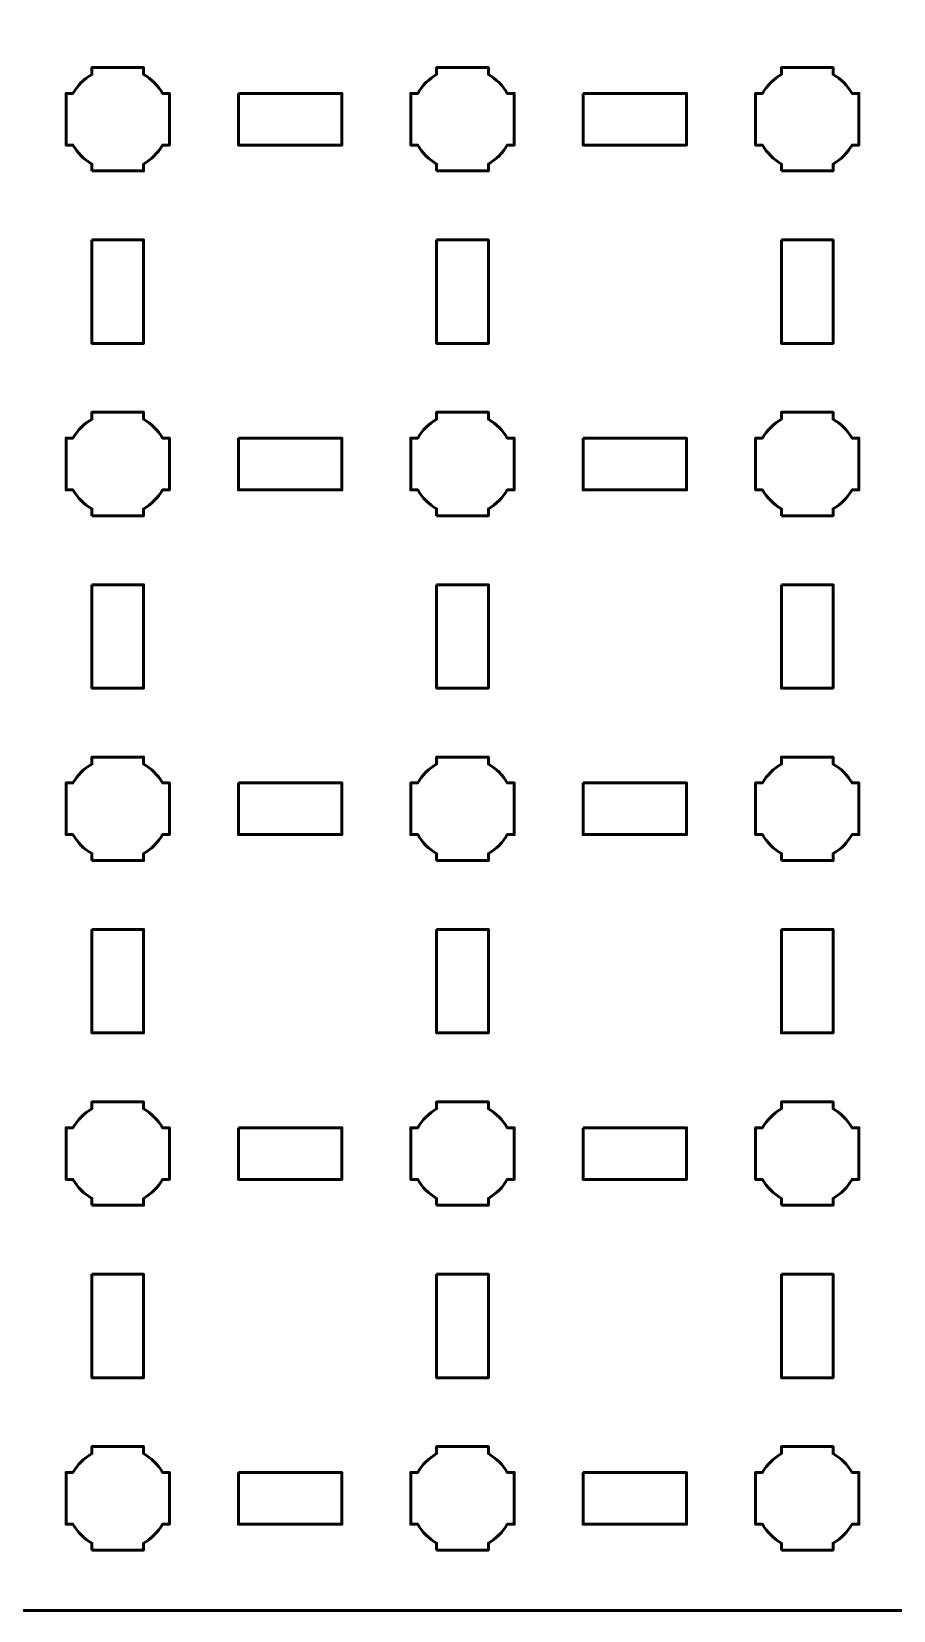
# Model space of a CAD drawing. Header units: centimetres. Extents: x -19.6 to 19.7, y -19.6 to 19.7.
# Drawn here: x -9.5 to -4.5, y -19.65 to -10.49 of the extents above; entities that cross this region are included whole.
import ezdxf

# ---------------------------------------------------------------- set-up
doc = ezdxf.new("R2010")
doc.units = ezdxf.units.CM
doc.header["$MEASUREMENT"] = 0
doc.layers.add('Layer 1', color=7, linetype='Continuous')

msp = doc.modelspace()

# ---------------------------------------------------------------- linework, layer by layer
at = {"layer": 'Layer 1', "lineweight": 53}
for points, knots in [([(-19.14991, 19.65001), (-19.14991, 19.65001), (19.15005, 19.65001), (19.15005, 19.65001), (19.15005, 19.65001), (19.42701, 19.65001), (19.65001, 19.42692), (19.65001, 19.14991), (19.65001, 19.14991), (19.65001, 19.14991), (19.65001, -19.15004), (19.65001, -19.15004), (19.65001, -19.15004), (19.65001, -19.42701), (19.42701, -19.65), (19.15005, -19.65), (19.15005, -19.65), (19.15005, -19.65), (-19.14991, -19.65), (-19.14991, -19.65), (-19.14991, -19.65), (-19.42691, -19.65), (-19.65, -19.42701), (-19.65, -19.15004), (-19.65, -19.15004), (-19.65, -19.15004), (-19.65, 19.14991), (-19.65, 19.14991), (-19.65, 19.14991), (-19.65, 19.42692), (-19.42691, 19.65001), (-19.14991, 19.65001)], [0, 0, 0, 0, 0.125, 0.125, 0.125, 0.125, 0.25, 0.25, 0.25, 0.25, 0.375, 0.375, 0.375, 0.375, 0.5, 0.5, 0.5, 0.5, 0.625, 0.625, 0.625, 0.625, 0.75, 0.75, 0.75, 0.75, 0.875, 0.875, 0.875, 0.875, 1, 1, 1, 1]), ([(-9.15003, -11.30003), (-9.15003, -11.30003), (-9.15003, -11.25978), (-9.15003, -11.25978), (-9.15003, -11.25978), (-9.1955, -11.23346), (-9.23343, -11.19543), (-9.25989, -11.14996), (-9.25989, -11.14996), (-9.25989, -11.14996), (-9.29996, -11.14996), (-9.29996, -11.14996), (-9.29996, -11.14996), (-9.29996, -11.14996), (-9.29996, -11.00003), (-9.29996, -11.00003), (-9.29996, -11.00003), (-9.29996, -11.00003), (-9.29996, -10.84995), (-9.29996, -10.84995), (-9.29996, -10.84995), (-9.29996, -10.84995), (-9.25989, -10.84995), (-9.25989, -10.84995), (-9.25989, -10.84995), (-9.23343, -10.80448), (-9.1955, -10.76645), (-9.15003, -10.74013), (-9.15003, -10.74013), (-9.15003, -10.74013), (-9.15003, -10.70002), (-9.15003, -10.70002), (-9.15003, -10.70002), (-9.15003, -10.70002), (-8.99996, -10.70002), (-8.99996, -10.70002), (-8.99996, -10.70002), (-8.99996, -10.70002), (-8.85003, -10.70002), (-8.85003, -10.70002), (-8.85003, -10.70002), (-8.85003, -10.70002), (-8.85003, -10.74013), (-8.85003, -10.74013), (-8.85003, -10.74013), (-8.80445, -10.76645), (-8.76653, -10.80448), (-8.74007, -10.84995), (-8.74007, -10.84995), (-8.74007, -10.84995), (-8.69999, -10.84995), (-8.69999, -10.84995), (-8.69999, -10.84995), (-8.69999, -10.84995), (-8.69999, -11.00003), (-8.69999, -11.00003), (-8.69999, -11.00003), (-8.69999, -11.00003), (-8.69999, -11.14996), (-8.69999, -11.14996), (-8.69999, -11.14996), (-8.69999, -11.14996), (-8.74007, -11.14996), (-8.74007, -11.14996), (-8.74007, -11.14996), (-8.76653, -11.19543), (-8.80445, -11.23346), (-8.85003, -11.25978), (-8.85003, -11.25978), (-8.85003, -11.25978), (-8.85003, -11.30003), (-8.85003, -11.30003), (-8.85003, -11.30003), (-8.85003, -11.30003), (-8.99996, -11.30003), (-8.99996, -11.30003), (-8.99996, -11.30003), (-8.99996, -11.30003), (-9.15003, -11.30003), (-9.15003, -11.30003)], [0, 0, 0, 0, 0.05, 0.05, 0.05, 0.05, 0.1, 0.1, 0.1, 0.1, 0.15, 0.15, 0.15, 0.15, 0.2, 0.2, 0.2, 0.2, 0.25, 0.25, 0.25, 0.25, 0.3, 0.3, 0.3, 0.3, 0.35, 0.35, 0.35, 0.35, 0.4, 0.4, 0.4, 0.4, 0.45, 0.45, 0.45, 0.45, 0.5, 0.5, 0.5, 0.5, 0.55, 0.55, 0.55, 0.55, 0.6, 0.6, 0.6, 0.6, 0.65, 0.65, 0.65, 0.65, 0.7, 0.7, 0.7, 0.7, 0.75, 0.75, 0.75, 0.75, 0.8, 0.8, 0.8, 0.8, 0.85, 0.85, 0.85, 0.85, 0.9, 0.9, 0.9, 0.9, 0.95, 0.95, 0.95, 0.95, 1, 1, 1, 1]), ([(-7.14996, -11.30003), (-7.14996, -11.30003), (-7.14996, -11.25978), (-7.14996, -11.25978), (-7.14996, -11.25978), (-7.19557, -11.23346), (-7.23346, -11.19543), (-7.25978, -11.14996), (-7.25978, -11.14996), (-7.25978, -11.14996), (-7.30003, -11.14996), (-7.30003, -11.14996), (-7.30003, -11.14996), (-7.30003, -11.14996), (-7.30003, -11.00003), (-7.30003, -11.00003), (-7.30003, -11.00003), (-7.30003, -11.00003), (-7.30003, -10.84995), (-7.30003, -10.84995), (-7.30003, -10.84995), (-7.30003, -10.84995), (-7.25978, -10.84995), (-7.25978, -10.84995), (-7.25978, -10.84995), (-7.23346, -10.80448), (-7.19557, -10.76645), (-7.14996, -10.74013), (-7.14996, -10.74013), (-7.14996, -10.74013), (-7.14996, -10.70002), (-7.14996, -10.70002), (-7.14996, -10.70002), (-7.14996, -10.70002), (-7.00003, -10.70002), (-7.00003, -10.70002), (-7.00003, -10.70002), (-7.00003, -10.70002), (-6.84996, -10.70002), (-6.84996, -10.70002), (-6.84996, -10.70002), (-6.84996, -10.70002), (-6.84996, -10.74013), (-6.84996, -10.74013), (-6.84996, -10.74013), (-6.80448, -10.76645), (-6.76645, -10.80448), (-6.74014, -10.84995), (-6.74014, -10.84995), (-6.74014, -10.84995), (-6.70003, -10.84995), (-6.70003, -10.84995), (-6.70003, -10.84995), (-6.70003, -10.84995), (-6.70003, -11.00003), (-6.70003, -11.00003), (-6.70003, -11.00003), (-6.70003, -11.00003), (-6.70003, -11.14996), (-6.70003, -11.14996), (-6.70003, -11.14996), (-6.70003, -11.14996), (-6.74014, -11.14996), (-6.74014, -11.14996), (-6.74014, -11.14996), (-6.76645, -11.19543), (-6.80448, -11.23346), (-6.84996, -11.25978), (-6.84996, -11.25978), (-6.84996, -11.25978), (-6.84996, -11.30003), (-6.84996, -11.30003), (-6.84996, -11.30003), (-6.84996, -11.30003), (-7.00003, -11.30003), (-7.00003, -11.30003), (-7.00003, -11.30003), (-7.00003, -11.30003), (-7.14996, -11.30003), (-7.14996, -11.30003)], [0, 0, 0, 0, 0.05, 0.05, 0.05, 0.05, 0.1, 0.1, 0.1, 0.1, 0.15, 0.15, 0.15, 0.15, 0.2, 0.2, 0.2, 0.2, 0.25, 0.25, 0.25, 0.25, 0.3, 0.3, 0.3, 0.3, 0.35, 0.35, 0.35, 0.35, 0.4, 0.4, 0.4, 0.4, 0.45, 0.45, 0.45, 0.45, 0.5, 0.5, 0.5, 0.5, 0.55, 0.55, 0.55, 0.55, 0.6, 0.6, 0.6, 0.6, 0.65, 0.65, 0.65, 0.65, 0.7, 0.7, 0.7, 0.7, 0.75, 0.75, 0.75, 0.75, 0.8, 0.8, 0.8, 0.8, 0.85, 0.85, 0.85, 0.85, 0.9, 0.9, 0.9, 0.9, 0.95, 0.95, 0.95, 0.95, 1, 1, 1, 1]), ([(-5.15003, -11.30003), (-5.15003, -11.30003), (-5.15003, -11.25978), (-5.15003, -11.25978), (-5.15003, -11.25978), (-5.1955, -11.23346), (-5.23353, -11.19543), (-5.25985, -11.14996), (-5.25985, -11.14996), (-5.25985, -11.14996), (-5.29996, -11.14996), (-5.29996, -11.14996), (-5.29996, -11.14996), (-5.29996, -11.14996), (-5.29996, -11.00003), (-5.29996, -11.00003), (-5.29996, -11.00003), (-5.29996, -11.00003), (-5.29996, -10.84995), (-5.29996, -10.84995), (-5.29996, -10.84995), (-5.29996, -10.84995), (-5.25985, -10.84995), (-5.25985, -10.84995), (-5.25985, -10.84995), (-5.23353, -10.80448), (-5.1955, -10.76645), (-5.15003, -10.74013), (-5.15003, -10.74013), (-5.15003, -10.74013), (-5.15003, -10.70002), (-5.15003, -10.70002), (-5.15003, -10.70002), (-5.15003, -10.70002), (-4.99995, -10.70002), (-4.99995, -10.70002), (-4.99995, -10.70002), (-4.99995, -10.70002), (-4.85002, -10.70002), (-4.85002, -10.70002), (-4.85002, -10.70002), (-4.85002, -10.70002), (-4.85002, -10.74013), (-4.85002, -10.74013), (-4.85002, -10.74013), (-4.80441, -10.76645), (-4.76652, -10.80448), (-4.74017, -10.84995), (-4.74017, -10.84995), (-4.74017, -10.84995), (-4.69995, -10.84995), (-4.69995, -10.84995), (-4.69995, -10.84995), (-4.69995, -10.84995), (-4.69995, -11.00003), (-4.69995, -11.00003), (-4.69995, -11.00003), (-4.69995, -11.00003), (-4.69995, -11.14996), (-4.69995, -11.14996), (-4.69995, -11.14996), (-4.69995, -11.14996), (-4.74017, -11.14996), (-4.74017, -11.14996), (-4.74017, -11.14996), (-4.76652, -11.19543), (-4.80441, -11.23346), (-4.85002, -11.25978), (-4.85002, -11.25978), (-4.85002, -11.25978), (-4.85002, -11.30003), (-4.85002, -11.30003), (-4.85002, -11.30003), (-4.85002, -11.30003), (-4.99995, -11.30003), (-4.99995, -11.30003), (-4.99995, -11.30003), (-4.99995, -11.30003), (-5.15003, -11.30003), (-5.15003, -11.30003)], [0, 0, 0, 0, 0.05, 0.05, 0.05, 0.05, 0.1, 0.1, 0.1, 0.1, 0.15, 0.15, 0.15, 0.15, 0.2, 0.2, 0.2, 0.2, 0.25, 0.25, 0.25, 0.25, 0.3, 0.3, 0.3, 0.3, 0.35, 0.35, 0.35, 0.35, 0.4, 0.4, 0.4, 0.4, 0.45, 0.45, 0.45, 0.45, 0.5, 0.5, 0.5, 0.5, 0.55, 0.55, 0.55, 0.55, 0.6, 0.6, 0.6, 0.6, 0.65, 0.65, 0.65, 0.65, 0.7, 0.7, 0.7, 0.7, 0.75, 0.75, 0.75, 0.75, 0.8, 0.8, 0.8, 0.8, 0.85, 0.85, 0.85, 0.85, 0.9, 0.9, 0.9, 0.9, 0.95, 0.95, 0.95, 0.95, 1, 1, 1, 1]), ([(-8.29994, -10.84995), (-8.29994, -10.84995), (-7.69994, -10.84995), (-7.69994, -10.84995), (-7.69994, -10.84995), (-7.69994, -10.84995), (-7.69994, -11.14996), (-7.69994, -11.14996), (-7.69994, -11.14996), (-7.69994, -11.14996), (-8.29994, -11.14996), (-8.29994, -11.14996), (-8.29994, -11.14996), (-8.29994, -11.14996), (-8.29994, -10.84995), (-8.29994, -10.84995)], [0, 0, 0, 0, 0.25, 0.25, 0.25, 0.25, 0.5, 0.5, 0.5, 0.5, 0.75, 0.75, 0.75, 0.75, 1, 1, 1, 1]), ([(-6.29997, -10.84995), (-6.29997, -10.84995), (-5.69997, -10.84995), (-5.69997, -10.84995), (-5.69997, -10.84995), (-5.69997, -10.84995), (-5.69997, -11.14996), (-5.69997, -11.14996), (-5.69997, -11.14996), (-5.69997, -11.14996), (-6.29997, -11.14996), (-6.29997, -11.14996), (-6.29997, -11.14996), (-6.29997, -11.14996), (-6.29997, -10.84995), (-6.29997, -10.84995)], [0, 0, 0, 0, 0.25, 0.25, 0.25, 0.25, 0.5, 0.5, 0.5, 0.5, 0.75, 0.75, 0.75, 0.75, 1, 1, 1, 1]), ([(-9.14989, -11.70008), (-9.14989, -11.70008), (-8.84989, -11.70008), (-8.84989, -11.70008), (-8.84989, -11.70008), (-8.84989, -11.70008), (-8.84989, -12.30008), (-8.84989, -12.30008), (-8.84989, -12.30008), (-8.84989, -12.30008), (-9.14989, -12.30008), (-9.14989, -12.30008), (-9.14989, -12.30008), (-9.14989, -12.30008), (-9.14989, -11.70008), (-9.14989, -11.70008)], [0, 0, 0, 0, 0.25, 0.25, 0.25, 0.25, 0.5, 0.5, 0.5, 0.5, 0.75, 0.75, 0.75, 0.75, 1, 1, 1, 1]), ([(-7.14996, -11.70008), (-7.14996, -11.70008), (-6.84996, -11.70008), (-6.84996, -11.70008), (-6.84996, -11.70008), (-6.84996, -11.70008), (-6.84996, -12.30008), (-6.84996, -12.30008), (-6.84996, -12.30008), (-6.84996, -12.30008), (-7.14996, -12.30008), (-7.14996, -12.30008), (-7.14996, -12.30008), (-7.14996, -12.30008), (-7.14996, -11.70008), (-7.14996, -11.70008)], [0, 0, 0, 0, 0.25, 0.25, 0.25, 0.25, 0.5, 0.5, 0.5, 0.5, 0.75, 0.75, 0.75, 0.75, 1, 1, 1, 1]), ([(-5.15003, -11.70008), (-5.15003, -11.70008), (-4.85002, -11.70008), (-4.85002, -11.70008), (-4.85002, -11.70008), (-4.85002, -11.70008), (-4.85002, -12.30008), (-4.85002, -12.30008), (-4.85002, -12.30008), (-4.85002, -12.30008), (-5.15003, -12.30008), (-5.15003, -12.30008), (-5.15003, -12.30008), (-5.15003, -12.30008), (-5.15003, -11.70008), (-5.15003, -11.70008)], [0, 0, 0, 0, 0.25, 0.25, 0.25, 0.25, 0.5, 0.5, 0.5, 0.5, 0.75, 0.75, 0.75, 0.75, 1, 1, 1, 1]), ([(-9.15003, -13.3), (-9.15003, -13.3), (-9.15003, -13.25989), (-9.15003, -13.25989), (-9.15003, -13.25989), (-9.1955, -13.23343), (-9.23343, -13.19554), (-9.25989, -13.14992), (-9.25989, -13.14992), (-9.25989, -13.14992), (-9.29996, -13.14992), (-9.29996, -13.14992), (-9.29996, -13.14992), (-9.29996, -13.14992), (-9.29996, -12.99999), (-9.29996, -12.99999), (-9.29996, -12.99999), (-9.29996, -12.99999), (-9.29996, -12.84992), (-9.29996, -12.84992), (-9.29996, -12.84992), (-9.29996, -12.84992), (-9.25989, -12.84992), (-9.25989, -12.84992), (-9.25989, -12.84992), (-9.23343, -12.80445), (-9.1955, -12.76642), (-9.15003, -12.74007), (-9.15003, -12.74007), (-9.15003, -12.74007), (-9.15003, -12.69999), (-9.15003, -12.69999), (-9.15003, -12.69999), (-9.15003, -12.69999), (-8.99996, -12.69999), (-8.99996, -12.69999), (-8.99996, -12.69999), (-8.99996, -12.69999), (-8.85003, -12.69999), (-8.85003, -12.69999), (-8.85003, -12.69999), (-8.85003, -12.69999), (-8.85003, -12.74007), (-8.85003, -12.74007), (-8.85003, -12.74007), (-8.80445, -12.76642), (-8.76653, -12.80445), (-8.74007, -12.84992), (-8.74007, -12.84992), (-8.74007, -12.84992), (-8.69999, -12.84992), (-8.69999, -12.84992), (-8.69999, -12.84992), (-8.69999, -12.84992), (-8.69999, -12.99999), (-8.69999, -12.99999), (-8.69999, -12.99999), (-8.69999, -12.99999), (-8.69999, -13.14992), (-8.69999, -13.14992), (-8.69999, -13.14992), (-8.69999, -13.14992), (-8.74007, -13.14992), (-8.74007, -13.14992), (-8.74007, -13.14992), (-8.76653, -13.19554), (-8.80445, -13.23343), (-8.85003, -13.25989), (-8.85003, -13.25989), (-8.85003, -13.25989), (-8.85003, -13.3), (-8.85003, -13.3), (-8.85003, -13.3), (-8.85003, -13.3), (-8.99996, -13.3), (-8.99996, -13.3), (-8.99996, -13.3), (-8.99996, -13.3), (-9.15003, -13.3), (-9.15003, -13.3)], [0, 0, 0, 0, 0.05, 0.05, 0.05, 0.05, 0.1, 0.1, 0.1, 0.1, 0.15, 0.15, 0.15, 0.15, 0.2, 0.2, 0.2, 0.2, 0.25, 0.25, 0.25, 0.25, 0.3, 0.3, 0.3, 0.3, 0.35, 0.35, 0.35, 0.35, 0.4, 0.4, 0.4, 0.4, 0.45, 0.45, 0.45, 0.45, 0.5, 0.5, 0.5, 0.5, 0.55, 0.55, 0.55, 0.55, 0.6, 0.6, 0.6, 0.6, 0.65, 0.65, 0.65, 0.65, 0.7, 0.7, 0.7, 0.7, 0.75, 0.75, 0.75, 0.75, 0.8, 0.8, 0.8, 0.8, 0.85, 0.85, 0.85, 0.85, 0.9, 0.9, 0.9, 0.9, 0.95, 0.95, 0.95, 0.95, 1, 1, 1, 1]), ([(-7.14996, -13.3), (-7.14996, -13.3), (-7.14996, -13.25989), (-7.14996, -13.25989), (-7.14996, -13.25989), (-7.19557, -13.23343), (-7.23346, -13.19554), (-7.25978, -13.14992), (-7.25978, -13.14992), (-7.25978, -13.14992), (-7.30003, -13.14992), (-7.30003, -13.14992), (-7.30003, -13.14992), (-7.30003, -13.14992), (-7.30003, -12.99999), (-7.30003, -12.99999), (-7.30003, -12.99999), (-7.30003, -12.99999), (-7.30003, -12.84992), (-7.30003, -12.84992), (-7.30003, -12.84992), (-7.30003, -12.84992), (-7.25978, -12.84992), (-7.25978, -12.84992), (-7.25978, -12.84992), (-7.23346, -12.80445), (-7.19557, -12.76642), (-7.14996, -12.74007), (-7.14996, -12.74007), (-7.14996, -12.74007), (-7.14996, -12.69999), (-7.14996, -12.69999), (-7.14996, -12.69999), (-7.14996, -12.69999), (-7.00003, -12.69999), (-7.00003, -12.69999), (-7.00003, -12.69999), (-7.00003, -12.69999), (-6.84996, -12.69999), (-6.84996, -12.69999), (-6.84996, -12.69999), (-6.84996, -12.69999), (-6.84996, -12.74007), (-6.84996, -12.74007), (-6.84996, -12.74007), (-6.80448, -12.76642), (-6.76645, -12.80445), (-6.74014, -12.84992), (-6.74014, -12.84992), (-6.74014, -12.84992), (-6.70003, -12.84992), (-6.70003, -12.84992), (-6.70003, -12.84992), (-6.70003, -12.84992), (-6.70003, -12.99999), (-6.70003, -12.99999), (-6.70003, -12.99999), (-6.70003, -12.99999), (-6.70003, -13.14992), (-6.70003, -13.14992), (-6.70003, -13.14992), (-6.70003, -13.14992), (-6.74014, -13.14992), (-6.74014, -13.14992), (-6.74014, -13.14992), (-6.76645, -13.19554), (-6.80448, -13.23343), (-6.84996, -13.25989), (-6.84996, -13.25989), (-6.84996, -13.25989), (-6.84996, -13.3), (-6.84996, -13.3), (-6.84996, -13.3), (-6.84996, -13.3), (-7.00003, -13.3), (-7.00003, -13.3), (-7.00003, -13.3), (-7.00003, -13.3), (-7.14996, -13.3), (-7.14996, -13.3)], [0, 0, 0, 0, 0.05, 0.05, 0.05, 0.05, 0.1, 0.1, 0.1, 0.1, 0.15, 0.15, 0.15, 0.15, 0.2, 0.2, 0.2, 0.2, 0.25, 0.25, 0.25, 0.25, 0.3, 0.3, 0.3, 0.3, 0.35, 0.35, 0.35, 0.35, 0.4, 0.4, 0.4, 0.4, 0.45, 0.45, 0.45, 0.45, 0.5, 0.5, 0.5, 0.5, 0.55, 0.55, 0.55, 0.55, 0.6, 0.6, 0.6, 0.6, 0.65, 0.65, 0.65, 0.65, 0.7, 0.7, 0.7, 0.7, 0.75, 0.75, 0.75, 0.75, 0.8, 0.8, 0.8, 0.8, 0.85, 0.85, 0.85, 0.85, 0.9, 0.9, 0.9, 0.9, 0.95, 0.95, 0.95, 0.95, 1, 1, 1, 1]), ([(-5.15003, -13.3), (-5.15003, -13.3), (-5.15003, -13.25989), (-5.15003, -13.25989), (-5.15003, -13.25989), (-5.1955, -13.23343), (-5.23353, -13.19554), (-5.25985, -13.14992), (-5.25985, -13.14992), (-5.25985, -13.14992), (-5.29996, -13.14992), (-5.29996, -13.14992), (-5.29996, -13.14992), (-5.29996, -13.14992), (-5.29996, -12.99999), (-5.29996, -12.99999), (-5.29996, -12.99999), (-5.29996, -12.99999), (-5.29996, -12.84992), (-5.29996, -12.84992), (-5.29996, -12.84992), (-5.29996, -12.84992), (-5.25985, -12.84992), (-5.25985, -12.84992), (-5.25985, -12.84992), (-5.23353, -12.80445), (-5.1955, -12.76642), (-5.15003, -12.74007), (-5.15003, -12.74007), (-5.15003, -12.74007), (-5.15003, -12.69999), (-5.15003, -12.69999), (-5.15003, -12.69999), (-5.15003, -12.69999), (-4.99995, -12.69999), (-4.99995, -12.69999), (-4.99995, -12.69999), (-4.99995, -12.69999), (-4.85002, -12.69999), (-4.85002, -12.69999), (-4.85002, -12.69999), (-4.85002, -12.69999), (-4.85002, -12.74007), (-4.85002, -12.74007), (-4.85002, -12.74007), (-4.80441, -12.76642), (-4.76652, -12.80445), (-4.74017, -12.84992), (-4.74017, -12.84992), (-4.74017, -12.84992), (-4.69995, -12.84992), (-4.69995, -12.84992), (-4.69995, -12.84992), (-4.69995, -12.84992), (-4.69995, -12.99999), (-4.69995, -12.99999), (-4.69995, -12.99999), (-4.69995, -12.99999), (-4.69995, -13.14992), (-4.69995, -13.14992), (-4.69995, -13.14992), (-4.69995, -13.14992), (-4.74017, -13.14992), (-4.74017, -13.14992), (-4.74017, -13.14992), (-4.76652, -13.19554), (-4.80441, -13.23343), (-4.85002, -13.25989), (-4.85002, -13.25989), (-4.85002, -13.25989), (-4.85002, -13.3), (-4.85002, -13.3), (-4.85002, -13.3), (-4.85002, -13.3), (-4.99995, -13.3), (-4.99995, -13.3), (-4.99995, -13.3), (-4.99995, -13.3), (-5.15003, -13.3), (-5.15003, -13.3)], [0, 0, 0, 0, 0.05, 0.05, 0.05, 0.05, 0.1, 0.1, 0.1, 0.1, 0.15, 0.15, 0.15, 0.15, 0.2, 0.2, 0.2, 0.2, 0.25, 0.25, 0.25, 0.25, 0.3, 0.3, 0.3, 0.3, 0.35, 0.35, 0.35, 0.35, 0.4, 0.4, 0.4, 0.4, 0.45, 0.45, 0.45, 0.45, 0.5, 0.5, 0.5, 0.5, 0.55, 0.55, 0.55, 0.55, 0.6, 0.6, 0.6, 0.6, 0.65, 0.65, 0.65, 0.65, 0.7, 0.7, 0.7, 0.7, 0.75, 0.75, 0.75, 0.75, 0.8, 0.8, 0.8, 0.8, 0.85, 0.85, 0.85, 0.85, 0.9, 0.9, 0.9, 0.9, 0.95, 0.95, 0.95, 0.95, 1, 1, 1, 1]), ([(-8.29994, -12.85006), (-8.29994, -12.85006), (-7.69994, -12.85006), (-7.69994, -12.85006), (-7.69994, -12.85006), (-7.69994, -12.85006), (-7.69994, -13.15007), (-7.69994, -13.15007), (-7.69994, -13.15007), (-7.69994, -13.15007), (-8.29994, -13.15007), (-8.29994, -13.15007), (-8.29994, -13.15007), (-8.29994, -13.15007), (-8.29994, -12.85006), (-8.29994, -12.85006)], [0, 0, 0, 0, 0.25, 0.25, 0.25, 0.25, 0.5, 0.5, 0.5, 0.5, 0.75, 0.75, 0.75, 0.75, 1, 1, 1, 1]), ([(-6.29997, -12.85006), (-6.29997, -12.85006), (-5.69997, -12.85006), (-5.69997, -12.85006), (-5.69997, -12.85006), (-5.69997, -12.85006), (-5.69997, -13.15007), (-5.69997, -13.15007), (-5.69997, -13.15007), (-5.69997, -13.15007), (-6.29997, -13.15007), (-6.29997, -13.15007), (-6.29997, -13.15007), (-6.29997, -13.15007), (-6.29997, -12.85006), (-6.29997, -12.85006)], [0, 0, 0, 0, 0.25, 0.25, 0.25, 0.25, 0.5, 0.5, 0.5, 0.5, 0.75, 0.75, 0.75, 0.75, 1, 1, 1, 1]), ([(-9.14989, -13.70001), (-9.14989, -13.70001), (-8.84989, -13.70001), (-8.84989, -13.70001), (-8.84989, -13.70001), (-8.84989, -13.70001), (-8.84989, -14.30002), (-8.84989, -14.30002), (-8.84989, -14.30002), (-8.84989, -14.30002), (-9.14989, -14.30002), (-9.14989, -14.30002), (-9.14989, -14.30002), (-9.14989, -14.30002), (-9.14989, -13.70001), (-9.14989, -13.70001)], [0, 0, 0, 0, 0.25, 0.25, 0.25, 0.25, 0.5, 0.5, 0.5, 0.5, 0.75, 0.75, 0.75, 0.75, 1, 1, 1, 1]), ([(-7.14996, -13.70001), (-7.14996, -13.70001), (-6.84996, -13.70001), (-6.84996, -13.70001), (-6.84996, -13.70001), (-6.84996, -13.70001), (-6.84996, -14.30002), (-6.84996, -14.30002), (-6.84996, -14.30002), (-6.84996, -14.30002), (-7.14996, -14.30002), (-7.14996, -14.30002), (-7.14996, -14.30002), (-7.14996, -14.30002), (-7.14996, -13.70001), (-7.14996, -13.70001)], [0, 0, 0, 0, 0.25, 0.25, 0.25, 0.25, 0.5, 0.5, 0.5, 0.5, 0.75, 0.75, 0.75, 0.75, 1, 1, 1, 1]), ([(-5.15003, -13.70001), (-5.15003, -13.70001), (-4.85002, -13.70001), (-4.85002, -13.70001), (-4.85002, -13.70001), (-4.85002, -13.70001), (-4.85002, -14.30002), (-4.85002, -14.30002), (-4.85002, -14.30002), (-4.85002, -14.30002), (-5.15003, -14.30002), (-5.15003, -14.30002), (-5.15003, -14.30002), (-5.15003, -14.30002), (-5.15003, -13.70001), (-5.15003, -13.70001)], [0, 0, 0, 0, 0.25, 0.25, 0.25, 0.25, 0.5, 0.5, 0.5, 0.5, 0.75, 0.75, 0.75, 0.75, 1, 1, 1, 1]), ([(-9.15003, -15.29993), (-9.15003, -15.29993), (-9.15003, -15.25982), (-9.15003, -15.25982), (-9.15003, -15.25982), (-9.1955, -15.2335), (-9.23343, -15.19547), (-9.25989, -15.15), (-9.25989, -15.15), (-9.25989, -15.15), (-9.29996, -15.15), (-9.29996, -15.15), (-9.29996, -15.15), (-9.29996, -15.15), (-9.29996, -14.99993), (-9.29996, -14.99993), (-9.29996, -14.99993), (-9.29996, -14.99993), (-9.29996, -14.85), (-9.29996, -14.85), (-9.29996, -14.85), (-9.29996, -14.85), (-9.25989, -14.85), (-9.25989, -14.85), (-9.25989, -14.85), (-9.23343, -14.80438), (-9.1955, -14.76649), (-9.15003, -14.74018), (-9.15003, -14.74018), (-9.15003, -14.74018), (-9.15003, -14.69992), (-9.15003, -14.69992), (-9.15003, -14.69992), (-9.15003, -14.69992), (-8.99996, -14.69992), (-8.99996, -14.69992), (-8.99996, -14.69992), (-8.99996, -14.69992), (-8.85003, -14.69992), (-8.85003, -14.69992), (-8.85003, -14.69992), (-8.85003, -14.69992), (-8.85003, -14.74018), (-8.85003, -14.74018), (-8.85003, -14.74018), (-8.80445, -14.76649), (-8.76653, -14.80438), (-8.74007, -14.85), (-8.74007, -14.85), (-8.74007, -14.85), (-8.69999, -14.85), (-8.69999, -14.85), (-8.69999, -14.85), (-8.69999, -14.85), (-8.69999, -14.99993), (-8.69999, -14.99993), (-8.69999, -14.99993), (-8.69999, -14.99993), (-8.69999, -15.15), (-8.69999, -15.15), (-8.69999, -15.15), (-8.69999, -15.15), (-8.74007, -15.15), (-8.74007, -15.15), (-8.74007, -15.15), (-8.76653, -15.19547), (-8.80445, -15.2335), (-8.85003, -15.25982), (-8.85003, -15.25982), (-8.85003, -15.25982), (-8.85003, -15.29993), (-8.85003, -15.29993), (-8.85003, -15.29993), (-8.85003, -15.29993), (-8.99996, -15.29993), (-8.99996, -15.29993), (-8.99996, -15.29993), (-8.99996, -15.29993), (-9.15003, -15.29993), (-9.15003, -15.29993)], [0, 0, 0, 0, 0.05, 0.05, 0.05, 0.05, 0.1, 0.1, 0.1, 0.1, 0.15, 0.15, 0.15, 0.15, 0.2, 0.2, 0.2, 0.2, 0.25, 0.25, 0.25, 0.25, 0.3, 0.3, 0.3, 0.3, 0.35, 0.35, 0.35, 0.35, 0.4, 0.4, 0.4, 0.4, 0.45, 0.45, 0.45, 0.45, 0.5, 0.5, 0.5, 0.5, 0.55, 0.55, 0.55, 0.55, 0.6, 0.6, 0.6, 0.6, 0.65, 0.65, 0.65, 0.65, 0.7, 0.7, 0.7, 0.7, 0.75, 0.75, 0.75, 0.75, 0.8, 0.8, 0.8, 0.8, 0.85, 0.85, 0.85, 0.85, 0.9, 0.9, 0.9, 0.9, 0.95, 0.95, 0.95, 0.95, 1, 1, 1, 1]), ([(-7.14996, -15.29993), (-7.14996, -15.29993), (-7.14996, -15.25982), (-7.14996, -15.25982), (-7.14996, -15.25982), (-7.19557, -15.2335), (-7.23346, -15.19547), (-7.25978, -15.15), (-7.25978, -15.15), (-7.25978, -15.15), (-7.30003, -15.15), (-7.30003, -15.15), (-7.30003, -15.15), (-7.30003, -15.15), (-7.30003, -14.99993), (-7.30003, -14.99993), (-7.30003, -14.99993), (-7.30003, -14.99993), (-7.30003, -14.85), (-7.30003, -14.85), (-7.30003, -14.85), (-7.30003, -14.85), (-7.25978, -14.85), (-7.25978, -14.85), (-7.25978, -14.85), (-7.23346, -14.80438), (-7.19557, -14.76649), (-7.14996, -14.74018), (-7.14996, -14.74018), (-7.14996, -14.74018), (-7.14996, -14.69992), (-7.14996, -14.69992), (-7.14996, -14.69992), (-7.14996, -14.69992), (-7.00003, -14.69992), (-7.00003, -14.69992), (-7.00003, -14.69992), (-7.00003, -14.69992), (-6.84996, -14.69992), (-6.84996, -14.69992), (-6.84996, -14.69992), (-6.84996, -14.69992), (-6.84996, -14.74018), (-6.84996, -14.74018), (-6.84996, -14.74018), (-6.80448, -14.76649), (-6.76645, -14.80438), (-6.74014, -14.85), (-6.74014, -14.85), (-6.74014, -14.85), (-6.70003, -14.85), (-6.70003, -14.85), (-6.70003, -14.85), (-6.70003, -14.85), (-6.70003, -14.99993), (-6.70003, -14.99993), (-6.70003, -14.99993), (-6.70003, -14.99993), (-6.70003, -15.15), (-6.70003, -15.15), (-6.70003, -15.15), (-6.70003, -15.15), (-6.74014, -15.15), (-6.74014, -15.15), (-6.74014, -15.15), (-6.76645, -15.19547), (-6.80448, -15.2335), (-6.84996, -15.25982), (-6.84996, -15.25982), (-6.84996, -15.25982), (-6.84996, -15.29993), (-6.84996, -15.29993), (-6.84996, -15.29993), (-6.84996, -15.29993), (-7.00003, -15.29993), (-7.00003, -15.29993), (-7.00003, -15.29993), (-7.00003, -15.29993), (-7.14996, -15.29993), (-7.14996, -15.29993)], [0, 0, 0, 0, 0.05, 0.05, 0.05, 0.05, 0.1, 0.1, 0.1, 0.1, 0.15, 0.15, 0.15, 0.15, 0.2, 0.2, 0.2, 0.2, 0.25, 0.25, 0.25, 0.25, 0.3, 0.3, 0.3, 0.3, 0.35, 0.35, 0.35, 0.35, 0.4, 0.4, 0.4, 0.4, 0.45, 0.45, 0.45, 0.45, 0.5, 0.5, 0.5, 0.5, 0.55, 0.55, 0.55, 0.55, 0.6, 0.6, 0.6, 0.6, 0.65, 0.65, 0.65, 0.65, 0.7, 0.7, 0.7, 0.7, 0.75, 0.75, 0.75, 0.75, 0.8, 0.8, 0.8, 0.8, 0.85, 0.85, 0.85, 0.85, 0.9, 0.9, 0.9, 0.9, 0.95, 0.95, 0.95, 0.95, 1, 1, 1, 1]), ([(-5.15003, -15.29993), (-5.15003, -15.29993), (-5.15003, -15.25982), (-5.15003, -15.25982), (-5.15003, -15.25982), (-5.1955, -15.2335), (-5.23353, -15.19547), (-5.25985, -15.15), (-5.25985, -15.15), (-5.25985, -15.15), (-5.29996, -15.15), (-5.29996, -15.15), (-5.29996, -15.15), (-5.29996, -15.15), (-5.29996, -14.99993), (-5.29996, -14.99993), (-5.29996, -14.99993), (-5.29996, -14.99993), (-5.29996, -14.85), (-5.29996, -14.85), (-5.29996, -14.85), (-5.29996, -14.85), (-5.25985, -14.85), (-5.25985, -14.85), (-5.25985, -14.85), (-5.23353, -14.80438), (-5.1955, -14.76649), (-5.15003, -14.74018), (-5.15003, -14.74018), (-5.15003, -14.74018), (-5.15003, -14.69992), (-5.15003, -14.69992), (-5.15003, -14.69992), (-5.15003, -14.69992), (-4.99995, -14.69992), (-4.99995, -14.69992), (-4.99995, -14.69992), (-4.99995, -14.69992), (-4.85002, -14.69992), (-4.85002, -14.69992), (-4.85002, -14.69992), (-4.85002, -14.69992), (-4.85002, -14.74018), (-4.85002, -14.74018), (-4.85002, -14.74018), (-4.80441, -14.76649), (-4.76652, -14.80438), (-4.74017, -14.85), (-4.74017, -14.85), (-4.74017, -14.85), (-4.69995, -14.85), (-4.69995, -14.85), (-4.69995, -14.85), (-4.69995, -14.85), (-4.69995, -14.99993), (-4.69995, -14.99993), (-4.69995, -14.99993), (-4.69995, -14.99993), (-4.69995, -15.15), (-4.69995, -15.15), (-4.69995, -15.15), (-4.69995, -15.15), (-4.74017, -15.15), (-4.74017, -15.15), (-4.74017, -15.15), (-4.76652, -15.19547), (-4.80441, -15.2335), (-4.85002, -15.25982), (-4.85002, -15.25982), (-4.85002, -15.25982), (-4.85002, -15.29993), (-4.85002, -15.29993), (-4.85002, -15.29993), (-4.85002, -15.29993), (-4.99995, -15.29993), (-4.99995, -15.29993), (-4.99995, -15.29993), (-4.99995, -15.29993), (-5.15003, -15.29993), (-5.15003, -15.29993)], [0, 0, 0, 0, 0.05, 0.05, 0.05, 0.05, 0.1, 0.1, 0.1, 0.1, 0.15, 0.15, 0.15, 0.15, 0.2, 0.2, 0.2, 0.2, 0.25, 0.25, 0.25, 0.25, 0.3, 0.3, 0.3, 0.3, 0.35, 0.35, 0.35, 0.35, 0.4, 0.4, 0.4, 0.4, 0.45, 0.45, 0.45, 0.45, 0.5, 0.5, 0.5, 0.5, 0.55, 0.55, 0.55, 0.55, 0.6, 0.6, 0.6, 0.6, 0.65, 0.65, 0.65, 0.65, 0.7, 0.7, 0.7, 0.7, 0.75, 0.75, 0.75, 0.75, 0.8, 0.8, 0.8, 0.8, 0.85, 0.85, 0.85, 0.85, 0.9, 0.9, 0.9, 0.9, 0.95, 0.95, 0.95, 0.95, 1, 1, 1, 1]), ([(-8.29994, -14.85), (-8.29994, -14.85), (-7.69994, -14.85), (-7.69994, -14.85), (-7.69994, -14.85), (-7.69994, -14.85), (-7.69994, -15.15), (-7.69994, -15.15), (-7.69994, -15.15), (-7.69994, -15.15), (-8.29994, -15.15), (-8.29994, -15.15), (-8.29994, -15.15), (-8.29994, -15.15), (-8.29994, -14.85), (-8.29994, -14.85)], [0, 0, 0, 0, 0.25, 0.25, 0.25, 0.25, 0.5, 0.5, 0.5, 0.5, 0.75, 0.75, 0.75, 0.75, 1, 1, 1, 1]), ([(-6.29997, -14.85), (-6.29997, -14.85), (-5.69997, -14.85), (-5.69997, -14.85), (-5.69997, -14.85), (-5.69997, -14.85), (-5.69997, -15.15), (-5.69997, -15.15), (-5.69997, -15.15), (-5.69997, -15.15), (-6.29997, -15.15), (-6.29997, -15.15), (-6.29997, -15.15), (-6.29997, -15.15), (-6.29997, -14.85), (-6.29997, -14.85)], [0, 0, 0, 0, 0.25, 0.25, 0.25, 0.25, 0.5, 0.5, 0.5, 0.5, 0.75, 0.75, 0.75, 0.75, 1, 1, 1, 1]), ([(-9.14989, -15.69998), (-9.14989, -15.69998), (-8.84989, -15.69998), (-8.84989, -15.69998), (-8.84989, -15.69998), (-8.84989, -15.69998), (-8.84989, -16.29998), (-8.84989, -16.29998), (-8.84989, -16.29998), (-8.84989, -16.29998), (-9.14989, -16.29998), (-9.14989, -16.29998), (-9.14989, -16.29998), (-9.14989, -16.29998), (-9.14989, -15.69998), (-9.14989, -15.69998)], [0, 0, 0, 0, 0.25, 0.25, 0.25, 0.25, 0.5, 0.5, 0.5, 0.5, 0.75, 0.75, 0.75, 0.75, 1, 1, 1, 1]), ([(-7.14996, -15.69998), (-7.14996, -15.69998), (-6.84996, -15.69998), (-6.84996, -15.69998), (-6.84996, -15.69998), (-6.84996, -15.69998), (-6.84996, -16.29998), (-6.84996, -16.29998), (-6.84996, -16.29998), (-6.84996, -16.29998), (-7.14996, -16.29998), (-7.14996, -16.29998), (-7.14996, -16.29998), (-7.14996, -16.29998), (-7.14996, -15.69998), (-7.14996, -15.69998)], [0, 0, 0, 0, 0.25, 0.25, 0.25, 0.25, 0.5, 0.5, 0.5, 0.5, 0.75, 0.75, 0.75, 0.75, 1, 1, 1, 1]), ([(-5.15003, -15.69998), (-5.15003, -15.69998), (-4.85002, -15.69998), (-4.85002, -15.69998), (-4.85002, -15.69998), (-4.85002, -15.69998), (-4.85002, -16.29998), (-4.85002, -16.29998), (-4.85002, -16.29998), (-4.85002, -16.29998), (-5.15003, -16.29998), (-5.15003, -16.29998), (-5.15003, -16.29998), (-5.15003, -16.29998), (-5.15003, -15.69998), (-5.15003, -15.69998)], [0, 0, 0, 0, 0.25, 0.25, 0.25, 0.25, 0.5, 0.5, 0.5, 0.5, 0.75, 0.75, 0.75, 0.75, 1, 1, 1, 1]), ([(-9.15003, -17.3), (-9.15003, -17.3), (-9.15003, -17.25979), (-9.15003, -17.25979), (-9.15003, -17.25979), (-9.1955, -17.23347), (-9.23343, -17.19554), (-9.25989, -17.14993), (-9.25989, -17.14993), (-9.25989, -17.14993), (-9.29996, -17.14993), (-9.29996, -17.14993), (-9.29996, -17.14993), (-9.29996, -17.14993), (-9.29996, -17), (-9.29996, -17), (-9.29996, -17), (-9.29996, -17), (-9.29996, -16.84993), (-9.29996, -16.84993), (-9.29996, -16.84993), (-9.29996, -16.84993), (-9.25989, -16.84993), (-9.25989, -16.84993), (-9.25989, -16.84993), (-9.23343, -16.80446), (-9.1955, -16.76643), (-9.15003, -16.74011), (-9.15003, -16.74011), (-9.15003, -16.74011), (-9.15003, -16.7), (-9.15003, -16.7), (-9.15003, -16.7), (-9.15003, -16.7), (-8.99996, -16.7), (-8.99996, -16.7), (-8.99996, -16.7), (-8.99996, -16.7), (-8.85003, -16.7), (-8.85003, -16.7), (-8.85003, -16.7), (-8.85003, -16.7), (-8.85003, -16.74011), (-8.85003, -16.74011), (-8.85003, -16.74011), (-8.80445, -16.76643), (-8.76653, -16.80446), (-8.74007, -16.84993), (-8.74007, -16.84993), (-8.74007, -16.84993), (-8.69999, -16.84993), (-8.69999, -16.84993), (-8.69999, -16.84993), (-8.69999, -16.84993), (-8.69999, -17), (-8.69999, -17), (-8.69999, -17), (-8.69999, -17), (-8.69999, -17.14993), (-8.69999, -17.14993), (-8.69999, -17.14993), (-8.69999, -17.14993), (-8.74007, -17.14993), (-8.74007, -17.14993), (-8.74007, -17.14993), (-8.76653, -17.19554), (-8.80445, -17.23347), (-8.85003, -17.25979), (-8.85003, -17.25979), (-8.85003, -17.25979), (-8.85003, -17.3), (-8.85003, -17.3), (-8.85003, -17.3), (-8.85003, -17.3), (-8.99996, -17.3), (-8.99996, -17.3), (-8.99996, -17.3), (-8.99996, -17.3), (-9.15003, -17.3), (-9.15003, -17.3)], [0, 0, 0, 0, 0.05, 0.05, 0.05, 0.05, 0.1, 0.1, 0.1, 0.1, 0.15, 0.15, 0.15, 0.15, 0.2, 0.2, 0.2, 0.2, 0.25, 0.25, 0.25, 0.25, 0.3, 0.3, 0.3, 0.3, 0.35, 0.35, 0.35, 0.35, 0.4, 0.4, 0.4, 0.4, 0.45, 0.45, 0.45, 0.45, 0.5, 0.5, 0.5, 0.5, 0.55, 0.55, 0.55, 0.55, 0.6, 0.6, 0.6, 0.6, 0.65, 0.65, 0.65, 0.65, 0.7, 0.7, 0.7, 0.7, 0.75, 0.75, 0.75, 0.75, 0.8, 0.8, 0.8, 0.8, 0.85, 0.85, 0.85, 0.85, 0.9, 0.9, 0.9, 0.9, 0.95, 0.95, 0.95, 0.95, 1, 1, 1, 1]), ([(-7.14996, -17.3), (-7.14996, -17.3), (-7.14996, -17.25979), (-7.14996, -17.25979), (-7.14996, -17.25979), (-7.19557, -17.23347), (-7.23346, -17.19554), (-7.25978, -17.14993), (-7.25978, -17.14993), (-7.25978, -17.14993), (-7.30003, -17.14993), (-7.30003, -17.14993), (-7.30003, -17.14993), (-7.30003, -17.14993), (-7.30003, -17), (-7.30003, -17), (-7.30003, -17), (-7.30003, -17), (-7.30003, -16.84993), (-7.30003, -16.84993), (-7.30003, -16.84993), (-7.30003, -16.84993), (-7.25978, -16.84993), (-7.25978, -16.84993), (-7.25978, -16.84993), (-7.23346, -16.80446), (-7.19557, -16.76643), (-7.14996, -16.74011), (-7.14996, -16.74011), (-7.14996, -16.74011), (-7.14996, -16.7), (-7.14996, -16.7), (-7.14996, -16.7), (-7.14996, -16.7), (-7.00003, -16.7), (-7.00003, -16.7), (-7.00003, -16.7), (-7.00003, -16.7), (-6.84996, -16.7), (-6.84996, -16.7), (-6.84996, -16.7), (-6.84996, -16.7), (-6.84996, -16.74011), (-6.84996, -16.74011), (-6.84996, -16.74011), (-6.80448, -16.76643), (-6.76645, -16.80446), (-6.74014, -16.84993), (-6.74014, -16.84993), (-6.74014, -16.84993), (-6.70003, -16.84993), (-6.70003, -16.84993), (-6.70003, -16.84993), (-6.70003, -16.84993), (-6.70003, -17), (-6.70003, -17), (-6.70003, -17), (-6.70003, -17), (-6.70003, -17.14993), (-6.70003, -17.14993), (-6.70003, -17.14993), (-6.70003, -17.14993), (-6.74014, -17.14993), (-6.74014, -17.14993), (-6.74014, -17.14993), (-6.76645, -17.19554), (-6.80448, -17.23347), (-6.84996, -17.25979), (-6.84996, -17.25979), (-6.84996, -17.25979), (-6.84996, -17.3), (-6.84996, -17.3), (-6.84996, -17.3), (-6.84996, -17.3), (-7.00003, -17.3), (-7.00003, -17.3), (-7.00003, -17.3), (-7.00003, -17.3), (-7.14996, -17.3), (-7.14996, -17.3)], [0, 0, 0, 0, 0.05, 0.05, 0.05, 0.05, 0.1, 0.1, 0.1, 0.1, 0.15, 0.15, 0.15, 0.15, 0.2, 0.2, 0.2, 0.2, 0.25, 0.25, 0.25, 0.25, 0.3, 0.3, 0.3, 0.3, 0.35, 0.35, 0.35, 0.35, 0.4, 0.4, 0.4, 0.4, 0.45, 0.45, 0.45, 0.45, 0.5, 0.5, 0.5, 0.5, 0.55, 0.55, 0.55, 0.55, 0.6, 0.6, 0.6, 0.6, 0.65, 0.65, 0.65, 0.65, 0.7, 0.7, 0.7, 0.7, 0.75, 0.75, 0.75, 0.75, 0.8, 0.8, 0.8, 0.8, 0.85, 0.85, 0.85, 0.85, 0.9, 0.9, 0.9, 0.9, 0.95, 0.95, 0.95, 0.95, 1, 1, 1, 1]), ([(-5.15003, -17.3), (-5.15003, -17.3), (-5.15003, -17.25979), (-5.15003, -17.25979), (-5.15003, -17.25979), (-5.1955, -17.23347), (-5.23353, -17.19554), (-5.25985, -17.14993), (-5.25985, -17.14993), (-5.25985, -17.14993), (-5.29996, -17.14993), (-5.29996, -17.14993), (-5.29996, -17.14993), (-5.29996, -17.14993), (-5.29996, -17), (-5.29996, -17), (-5.29996, -17), (-5.29996, -17), (-5.29996, -16.84993), (-5.29996, -16.84993), (-5.29996, -16.84993), (-5.29996, -16.84993), (-5.25985, -16.84993), (-5.25985, -16.84993), (-5.25985, -16.84993), (-5.23353, -16.80446), (-5.1955, -16.76643), (-5.15003, -16.74011), (-5.15003, -16.74011), (-5.15003, -16.74011), (-5.15003, -16.7), (-5.15003, -16.7), (-5.15003, -16.7), (-5.15003, -16.7), (-4.99995, -16.7), (-4.99995, -16.7), (-4.99995, -16.7), (-4.99995, -16.7), (-4.85002, -16.7), (-4.85002, -16.7), (-4.85002, -16.7), (-4.85002, -16.7), (-4.85002, -16.74011), (-4.85002, -16.74011), (-4.85002, -16.74011), (-4.80441, -16.76643), (-4.76652, -16.80446), (-4.74017, -16.84993), (-4.74017, -16.84993), (-4.74017, -16.84993), (-4.69995, -16.84993), (-4.69995, -16.84993), (-4.69995, -16.84993), (-4.69995, -16.84993), (-4.69995, -17), (-4.69995, -17), (-4.69995, -17), (-4.69995, -17), (-4.69995, -17.14993), (-4.69995, -17.14993), (-4.69995, -17.14993), (-4.69995, -17.14993), (-4.74017, -17.14993), (-4.74017, -17.14993), (-4.74017, -17.14993), (-4.76652, -17.19554), (-4.80441, -17.23347), (-4.85002, -17.25979), (-4.85002, -17.25979), (-4.85002, -17.25979), (-4.85002, -17.3), (-4.85002, -17.3), (-4.85002, -17.3), (-4.85002, -17.3), (-4.99995, -17.3), (-4.99995, -17.3), (-4.99995, -17.3), (-4.99995, -17.3), (-5.15003, -17.3), (-5.15003, -17.3)], [0, 0, 0, 0, 0.05, 0.05, 0.05, 0.05, 0.1, 0.1, 0.1, 0.1, 0.15, 0.15, 0.15, 0.15, 0.2, 0.2, 0.2, 0.2, 0.25, 0.25, 0.25, 0.25, 0.3, 0.3, 0.3, 0.3, 0.35, 0.35, 0.35, 0.35, 0.4, 0.4, 0.4, 0.4, 0.45, 0.45, 0.45, 0.45, 0.5, 0.5, 0.5, 0.5, 0.55, 0.55, 0.55, 0.55, 0.6, 0.6, 0.6, 0.6, 0.65, 0.65, 0.65, 0.65, 0.7, 0.7, 0.7, 0.7, 0.75, 0.75, 0.75, 0.75, 0.8, 0.8, 0.8, 0.8, 0.85, 0.85, 0.85, 0.85, 0.9, 0.9, 0.9, 0.9, 0.95, 0.95, 0.95, 0.95, 1, 1, 1, 1]), ([(-8.29994, -16.85007), (-8.29994, -16.85007), (-7.69994, -16.85007), (-7.69994, -16.85007), (-7.69994, -16.85007), (-7.69994, -16.85007), (-7.69994, -17.15007), (-7.69994, -17.15007), (-7.69994, -17.15007), (-7.69994, -17.15007), (-8.29994, -17.15007), (-8.29994, -17.15007), (-8.29994, -17.15007), (-8.29994, -17.15007), (-8.29994, -16.85007), (-8.29994, -16.85007)], [0, 0, 0, 0, 0.25, 0.25, 0.25, 0.25, 0.5, 0.5, 0.5, 0.5, 0.75, 0.75, 0.75, 0.75, 1, 1, 1, 1]), ([(-6.29997, -16.85007), (-6.29997, -16.85007), (-5.69997, -16.85007), (-5.69997, -16.85007), (-5.69997, -16.85007), (-5.69997, -16.85007), (-5.69997, -17.15007), (-5.69997, -17.15007), (-5.69997, -17.15007), (-5.69997, -17.15007), (-6.29997, -17.15007), (-6.29997, -17.15007), (-6.29997, -17.15007), (-6.29997, -17.15007), (-6.29997, -16.85007), (-6.29997, -16.85007)], [0, 0, 0, 0, 0.25, 0.25, 0.25, 0.25, 0.5, 0.5, 0.5, 0.5, 0.75, 0.75, 0.75, 0.75, 1, 1, 1, 1]), ([(-9.14989, -17.70005), (-9.14989, -17.70005), (-8.84989, -17.70005), (-8.84989, -17.70005), (-8.84989, -17.70005), (-8.84989, -17.70005), (-8.84989, -18.30006), (-8.84989, -18.30006), (-8.84989, -18.30006), (-8.84989, -18.30006), (-9.14989, -18.30006), (-9.14989, -18.30006), (-9.14989, -18.30006), (-9.14989, -18.30006), (-9.14989, -17.70005), (-9.14989, -17.70005)], [0, 0, 0, 0, 0.25, 0.25, 0.25, 0.25, 0.5, 0.5, 0.5, 0.5, 0.75, 0.75, 0.75, 0.75, 1, 1, 1, 1]), ([(-7.14996, -17.70005), (-7.14996, -17.70005), (-6.84996, -17.70005), (-6.84996, -17.70005), (-6.84996, -17.70005), (-6.84996, -17.70005), (-6.84996, -18.30006), (-6.84996, -18.30006), (-6.84996, -18.30006), (-6.84996, -18.30006), (-7.14996, -18.30006), (-7.14996, -18.30006), (-7.14996, -18.30006), (-7.14996, -18.30006), (-7.14996, -17.70005), (-7.14996, -17.70005)], [0, 0, 0, 0, 0.25, 0.25, 0.25, 0.25, 0.5, 0.5, 0.5, 0.5, 0.75, 0.75, 0.75, 0.75, 1, 1, 1, 1]), ([(-5.15003, -17.70005), (-5.15003, -17.70005), (-4.85002, -17.70005), (-4.85002, -17.70005), (-4.85002, -17.70005), (-4.85002, -17.70005), (-4.85002, -18.30006), (-4.85002, -18.30006), (-4.85002, -18.30006), (-4.85002, -18.30006), (-5.15003, -18.30006), (-5.15003, -18.30006), (-5.15003, -18.30006), (-5.15003, -18.30006), (-5.15003, -17.70005), (-5.15003, -17.70005)], [0, 0, 0, 0, 0.25, 0.25, 0.25, 0.25, 0.5, 0.5, 0.5, 0.5, 0.75, 0.75, 0.75, 0.75, 1, 1, 1, 1]), ([(-9.15003, -19.29997), (-9.15003, -19.29997), (-9.15003, -19.25986), (-9.15003, -19.25986), (-9.15003, -19.25986), (-9.1955, -19.2334), (-9.23343, -19.19551), (-9.25989, -19.1499), (-9.25989, -19.1499), (-9.25989, -19.1499), (-9.29996, -19.1499), (-9.29996, -19.1499), (-9.29996, -19.1499), (-9.29996, -19.1499), (-9.29996, -18.99997), (-9.29996, -18.99997), (-9.29996, -18.99997), (-9.29996, -18.99997), (-9.29996, -18.8499), (-9.29996, -18.8499), (-9.29996, -18.8499), (-9.29996, -18.8499), (-9.25989, -18.8499), (-9.25989, -18.8499), (-9.25989, -18.8499), (-9.23343, -18.80442), (-9.1955, -18.76653), (-9.15003, -18.74008), (-9.15003, -18.74008), (-9.15003, -18.74008), (-9.15003, -18.69997), (-9.15003, -18.69997), (-9.15003, -18.69997), (-9.15003, -18.69997), (-8.99996, -18.69997), (-8.99996, -18.69997), (-8.99996, -18.69997), (-8.99996, -18.69997), (-8.85003, -18.69997), (-8.85003, -18.69997), (-8.85003, -18.69997), (-8.85003, -18.69997), (-8.85003, -18.74008), (-8.85003, -18.74008), (-8.85003, -18.74008), (-8.80445, -18.76653), (-8.76653, -18.80442), (-8.74007, -18.8499), (-8.74007, -18.8499), (-8.74007, -18.8499), (-8.69999, -18.8499), (-8.69999, -18.8499), (-8.69999, -18.8499), (-8.69999, -18.8499), (-8.69999, -18.99997), (-8.69999, -18.99997), (-8.69999, -18.99997), (-8.69999, -18.99997), (-8.69999, -19.1499), (-8.69999, -19.1499), (-8.69999, -19.1499), (-8.69999, -19.1499), (-8.74007, -19.1499), (-8.74007, -19.1499), (-8.74007, -19.1499), (-8.76653, -19.19551), (-8.80445, -19.2334), (-8.85003, -19.25986), (-8.85003, -19.25986), (-8.85003, -19.25986), (-8.85003, -19.29997), (-8.85003, -19.29997), (-8.85003, -19.29997), (-8.85003, -19.29997), (-8.99996, -19.29997), (-8.99996, -19.29997), (-8.99996, -19.29997), (-8.99996, -19.29997), (-9.15003, -19.29997), (-9.15003, -19.29997)], [0, 0, 0, 0, 0.05, 0.05, 0.05, 0.05, 0.1, 0.1, 0.1, 0.1, 0.15, 0.15, 0.15, 0.15, 0.2, 0.2, 0.2, 0.2, 0.25, 0.25, 0.25, 0.25, 0.3, 0.3, 0.3, 0.3, 0.35, 0.35, 0.35, 0.35, 0.4, 0.4, 0.4, 0.4, 0.45, 0.45, 0.45, 0.45, 0.5, 0.5, 0.5, 0.5, 0.55, 0.55, 0.55, 0.55, 0.6, 0.6, 0.6, 0.6, 0.65, 0.65, 0.65, 0.65, 0.7, 0.7, 0.7, 0.7, 0.75, 0.75, 0.75, 0.75, 0.8, 0.8, 0.8, 0.8, 0.85, 0.85, 0.85, 0.85, 0.9, 0.9, 0.9, 0.9, 0.95, 0.95, 0.95, 0.95, 1, 1, 1, 1]), ([(-7.14996, -19.29997), (-7.14996, -19.29997), (-7.14996, -19.25986), (-7.14996, -19.25986), (-7.14996, -19.25986), (-7.19557, -19.2334), (-7.23346, -19.19551), (-7.25978, -19.1499), (-7.25978, -19.1499), (-7.25978, -19.1499), (-7.30003, -19.1499), (-7.30003, -19.1499), (-7.30003, -19.1499), (-7.30003, -19.1499), (-7.30003, -18.99997), (-7.30003, -18.99997), (-7.30003, -18.99997), (-7.30003, -18.99997), (-7.30003, -18.8499), (-7.30003, -18.8499), (-7.30003, -18.8499), (-7.30003, -18.8499), (-7.25978, -18.8499), (-7.25978, -18.8499), (-7.25978, -18.8499), (-7.23346, -18.80442), (-7.19557, -18.76653), (-7.14996, -18.74008), (-7.14996, -18.74008), (-7.14996, -18.74008), (-7.14996, -18.69997), (-7.14996, -18.69997), (-7.14996, -18.69997), (-7.14996, -18.69997), (-7.00003, -18.69997), (-7.00003, -18.69997), (-7.00003, -18.69997), (-7.00003, -18.69997), (-6.84996, -18.69997), (-6.84996, -18.69997), (-6.84996, -18.69997), (-6.84996, -18.69997), (-6.84996, -18.74008), (-6.84996, -18.74008), (-6.84996, -18.74008), (-6.80448, -18.76653), (-6.76645, -18.80442), (-6.74014, -18.8499), (-6.74014, -18.8499), (-6.74014, -18.8499), (-6.70003, -18.8499), (-6.70003, -18.8499), (-6.70003, -18.8499), (-6.70003, -18.8499), (-6.70003, -18.99997), (-6.70003, -18.99997), (-6.70003, -18.99997), (-6.70003, -18.99997), (-6.70003, -19.1499), (-6.70003, -19.1499), (-6.70003, -19.1499), (-6.70003, -19.1499), (-6.74014, -19.1499), (-6.74014, -19.1499), (-6.74014, -19.1499), (-6.76645, -19.19551), (-6.80448, -19.2334), (-6.84996, -19.25986), (-6.84996, -19.25986), (-6.84996, -19.25986), (-6.84996, -19.29997), (-6.84996, -19.29997), (-6.84996, -19.29997), (-6.84996, -19.29997), (-7.00003, -19.29997), (-7.00003, -19.29997), (-7.00003, -19.29997), (-7.00003, -19.29997), (-7.14996, -19.29997), (-7.14996, -19.29997)], [0, 0, 0, 0, 0.05, 0.05, 0.05, 0.05, 0.1, 0.1, 0.1, 0.1, 0.15, 0.15, 0.15, 0.15, 0.2, 0.2, 0.2, 0.2, 0.25, 0.25, 0.25, 0.25, 0.3, 0.3, 0.3, 0.3, 0.35, 0.35, 0.35, 0.35, 0.4, 0.4, 0.4, 0.4, 0.45, 0.45, 0.45, 0.45, 0.5, 0.5, 0.5, 0.5, 0.55, 0.55, 0.55, 0.55, 0.6, 0.6, 0.6, 0.6, 0.65, 0.65, 0.65, 0.65, 0.7, 0.7, 0.7, 0.7, 0.75, 0.75, 0.75, 0.75, 0.8, 0.8, 0.8, 0.8, 0.85, 0.85, 0.85, 0.85, 0.9, 0.9, 0.9, 0.9, 0.95, 0.95, 0.95, 0.95, 1, 1, 1, 1]), ([(-5.15003, -19.29997), (-5.15003, -19.29997), (-5.15003, -19.25986), (-5.15003, -19.25986), (-5.15003, -19.25986), (-5.1955, -19.2334), (-5.23353, -19.19551), (-5.25985, -19.1499), (-5.25985, -19.1499), (-5.25985, -19.1499), (-5.29996, -19.1499), (-5.29996, -19.1499), (-5.29996, -19.1499), (-5.29996, -19.1499), (-5.29996, -18.99997), (-5.29996, -18.99997), (-5.29996, -18.99997), (-5.29996, -18.99997), (-5.29996, -18.8499), (-5.29996, -18.8499), (-5.29996, -18.8499), (-5.29996, -18.8499), (-5.25985, -18.8499), (-5.25985, -18.8499), (-5.25985, -18.8499), (-5.23353, -18.80442), (-5.1955, -18.76653), (-5.15003, -18.74008), (-5.15003, -18.74008), (-5.15003, -18.74008), (-5.15003, -18.69997), (-5.15003, -18.69997), (-5.15003, -18.69997), (-5.15003, -18.69997), (-4.99995, -18.69997), (-4.99995, -18.69997), (-4.99995, -18.69997), (-4.99995, -18.69997), (-4.85002, -18.69997), (-4.85002, -18.69997), (-4.85002, -18.69997), (-4.85002, -18.69997), (-4.85002, -18.74008), (-4.85002, -18.74008), (-4.85002, -18.74008), (-4.80441, -18.76653), (-4.76652, -18.80442), (-4.74017, -18.8499), (-4.74017, -18.8499), (-4.74017, -18.8499), (-4.69995, -18.8499), (-4.69995, -18.8499), (-4.69995, -18.8499), (-4.69995, -18.8499), (-4.69995, -18.99997), (-4.69995, -18.99997), (-4.69995, -18.99997), (-4.69995, -18.99997), (-4.69995, -19.1499), (-4.69995, -19.1499), (-4.69995, -19.1499), (-4.69995, -19.1499), (-4.74017, -19.1499), (-4.74017, -19.1499), (-4.74017, -19.1499), (-4.76652, -19.19551), (-4.80441, -19.2334), (-4.85002, -19.25986), (-4.85002, -19.25986), (-4.85002, -19.25986), (-4.85002, -19.29997), (-4.85002, -19.29997), (-4.85002, -19.29997), (-4.85002, -19.29997), (-4.99995, -19.29997), (-4.99995, -19.29997), (-4.99995, -19.29997), (-4.99995, -19.29997), (-5.15003, -19.29997), (-5.15003, -19.29997)], [0, 0, 0, 0, 0.05, 0.05, 0.05, 0.05, 0.1, 0.1, 0.1, 0.1, 0.15, 0.15, 0.15, 0.15, 0.2, 0.2, 0.2, 0.2, 0.25, 0.25, 0.25, 0.25, 0.3, 0.3, 0.3, 0.3, 0.35, 0.35, 0.35, 0.35, 0.4, 0.4, 0.4, 0.4, 0.45, 0.45, 0.45, 0.45, 0.5, 0.5, 0.5, 0.5, 0.55, 0.55, 0.55, 0.55, 0.6, 0.6, 0.6, 0.6, 0.65, 0.65, 0.65, 0.65, 0.7, 0.7, 0.7, 0.7, 0.75, 0.75, 0.75, 0.75, 0.8, 0.8, 0.8, 0.8, 0.85, 0.85, 0.85, 0.85, 0.9, 0.9, 0.9, 0.9, 0.95, 0.95, 0.95, 0.95, 1, 1, 1, 1]), ([(-8.29994, -18.85004), (-8.29994, -18.85004), (-7.69994, -18.85004), (-7.69994, -18.85004), (-7.69994, -18.85004), (-7.69994, -18.85004), (-7.69994, -19.15004), (-7.69994, -19.15004), (-7.69994, -19.15004), (-7.69994, -19.15004), (-8.29994, -19.15004), (-8.29994, -19.15004), (-8.29994, -19.15004), (-8.29994, -19.15004), (-8.29994, -18.85004), (-8.29994, -18.85004)], [0, 0, 0, 0, 0.25, 0.25, 0.25, 0.25, 0.5, 0.5, 0.5, 0.5, 0.75, 0.75, 0.75, 0.75, 1, 1, 1, 1]), ([(-6.29997, -18.85004), (-6.29997, -18.85004), (-5.69997, -18.85004), (-5.69997, -18.85004), (-5.69997, -18.85004), (-5.69997, -18.85004), (-5.69997, -19.15004), (-5.69997, -19.15004), (-5.69997, -19.15004), (-5.69997, -19.15004), (-6.29997, -19.15004), (-6.29997, -19.15004), (-6.29997, -19.15004), (-6.29997, -19.15004), (-6.29997, -18.85004), (-6.29997, -18.85004)], [0, 0, 0, 0, 0.25, 0.25, 0.25, 0.25, 0.5, 0.5, 0.5, 0.5, 0.75, 0.75, 0.75, 0.75, 1, 1, 1, 1])]:
    msp.add_open_spline(points, degree=3, knots=knots, dxfattribs=at)

doc.saveas('drawing.dxf')
